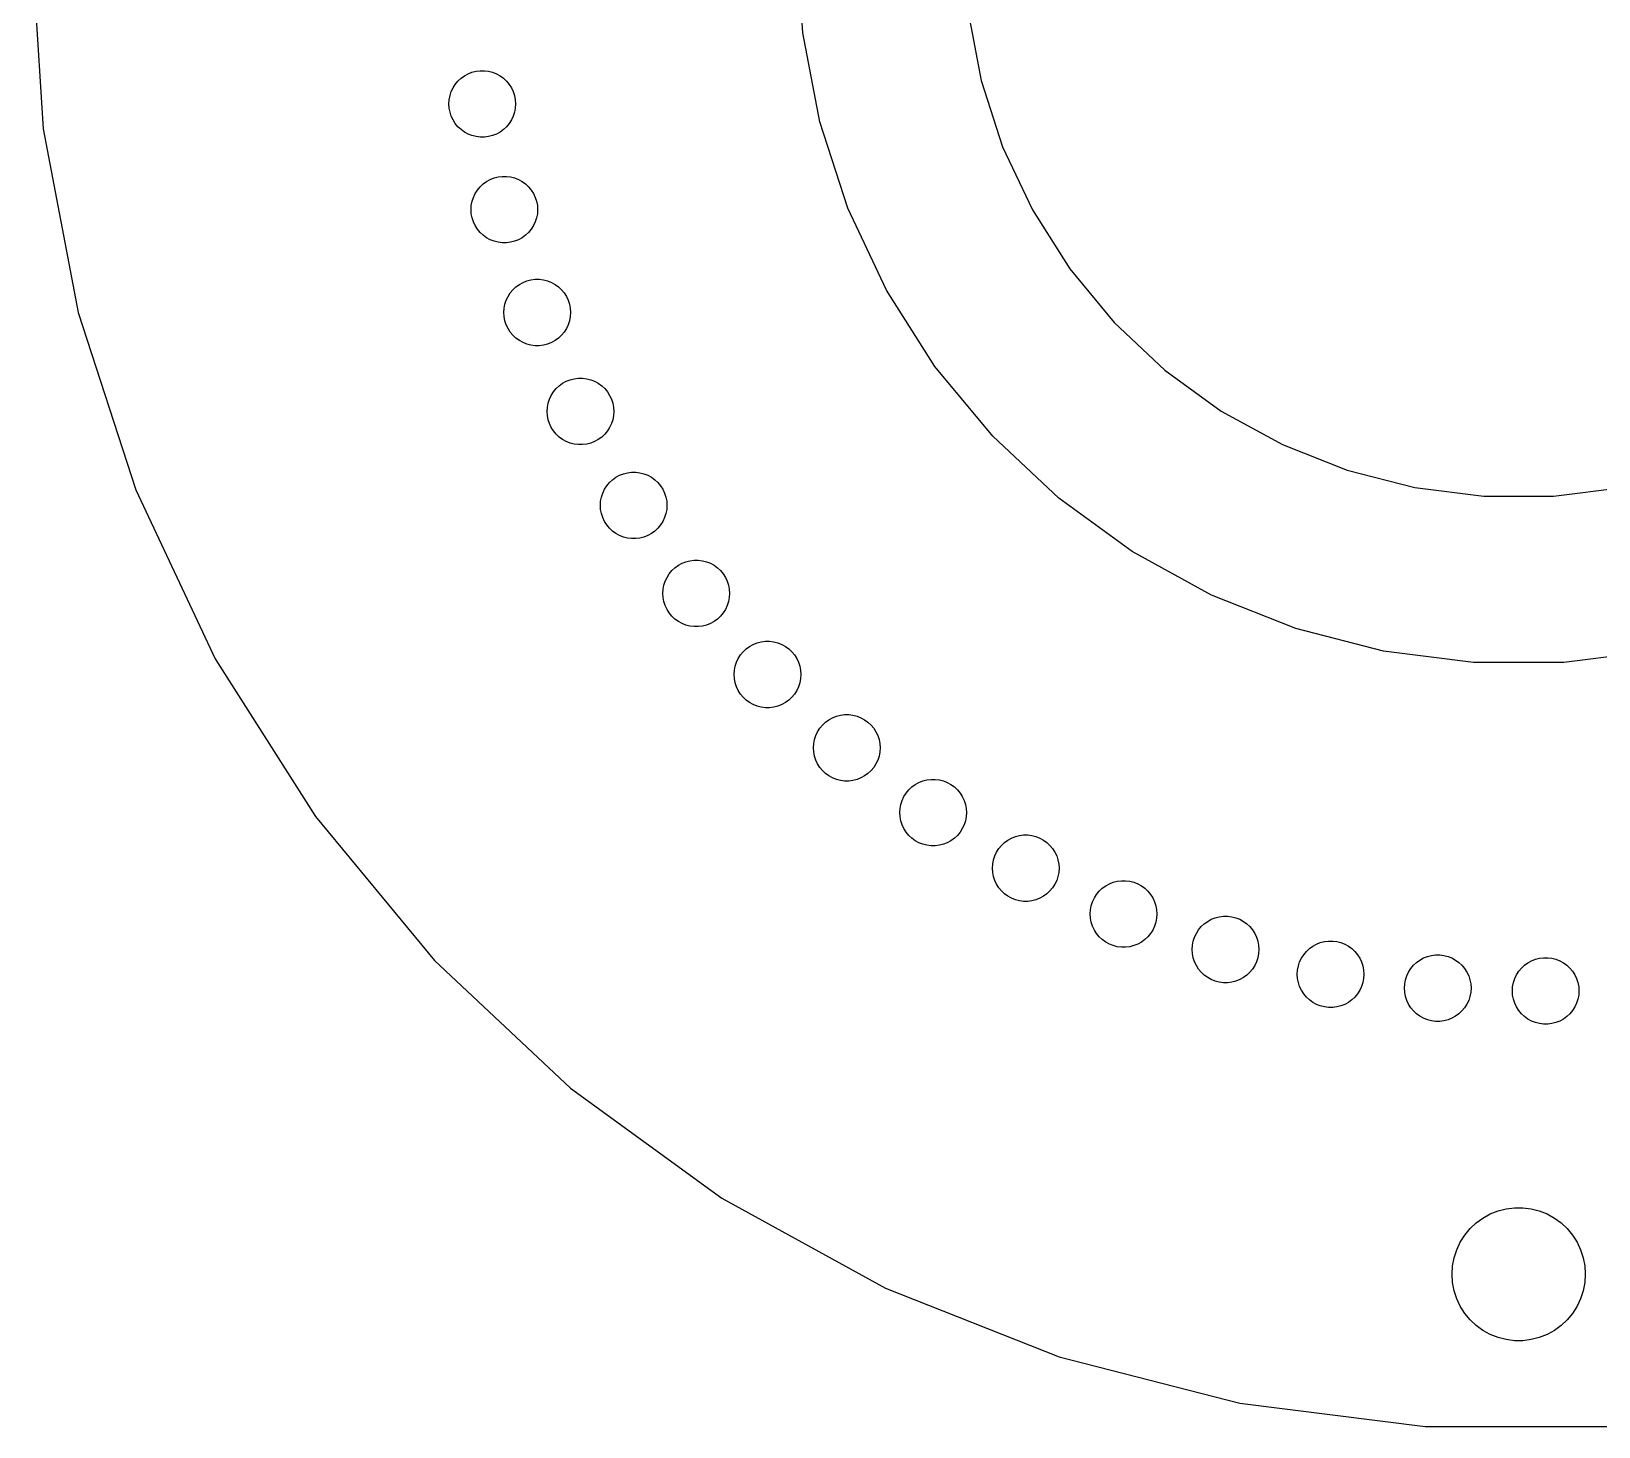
# Model space of a CAD drawing. Header units: metres. Extents: x -67 to 67, y -67 to 67.
# Drawn here: x -67 to 3.6, y -66.9 to -4 of the extents above; entities that cross this region are included whole.
import ezdxf

# ---------------------------------------------------------------- set-up
doc = ezdxf.new("R2010")
doc.units = ezdxf.units.M

msp = doc.modelspace()

# ---------------------------------------------------------------- linework, layer by layer
for p, q in [((-67, 0), (-66.4717, -8.39732)), ((-32.2437, -4.07332), (-32.5, 0)), ((-24.8029, -3.13332), (-24.2146, -6.21724)), ((-31.4789, -8.08241), (-32.2437, -4.07332)), ((-47.9007, -6.38965), (-47.7806, -6.24451)), ((-47.7806, -6.24451), (-47.6433, -6.11555)), ((-47.6433, -6.11555), (-47.4909, -6.00484)), ((-47.4909, -6.00484), (-47.3258, -5.91408)), ((-47.3258, -5.91408), (-47.1507, -5.84474)), ((-47.1507, -5.84474), (-46.9682, -5.7979)), ((-46.9682, -5.7979), (-46.7813, -5.77428)), ((-46.7813, -5.77428), (-46.593, -5.77428)), ((-46.593, -5.77428), (-46.4061, -5.7979)), ((-46.4061, -5.7979), (-46.2236, -5.84474)), ((-46.2236, -5.84474), (-46.0485, -5.91408)), ((-46.0485, -5.91408), (-45.8834, -6.00484)), ((-45.8834, -6.00484), (-45.731, -6.11555)), ((-45.731, -6.11555), (-45.5937, -6.24451)), ((-45.5937, -6.24451), (-45.4736, -6.38965)), ((-24.2146, -6.21724), (-23.2444, -9.20311)), ((-48.1753, -7.08333), (-48.14, -6.89828)), ((-48.14, -6.89828), (-48.0818, -6.71913)), ((-48.0818, -6.71913), (-48.0016, -6.54869)), ((-48.0016, -6.54869), (-47.9007, -6.38965)), ((-45.4736, -6.38965), (-45.3727, -6.54869)), ((-45.3727, -6.54869), (-45.2925, -6.71913)), ((-45.2925, -6.71913), (-45.2343, -6.89828)), ((-45.2343, -6.89828), (-45.199, -7.08333)), ((-48.1871, -7.27132), (-48.1753, -7.08333)), ((-48.1753, -7.45932), (-48.1871, -7.27132)), ((-48.14, -7.64436), (-48.1753, -7.45932)), ((-48.0818, -7.8235), (-48.14, -7.64436)), ((-45.2343, -7.64436), (-45.2925, -7.8235)), ((-45.199, -7.45932), (-45.2343, -7.64436)), ((-45.199, -7.08333), (-45.1871, -7.27132)), ((-45.1871, -7.27132), (-45.199, -7.45932)), ((-66.4717, -8.39732), (-64.8951, -16.6622)), ((-48.0016, -7.99396), (-48.0818, -7.8235)), ((-47.9007, -8.153), (-48.0016, -7.99396)), ((-47.7806, -8.29814), (-47.9007, -8.153)), ((-47.6433, -8.42709), (-47.7806, -8.29814)), ((-47.4909, -8.53781), (-47.6433, -8.42709)), ((-45.731, -8.42709), (-45.8834, -8.53781)), ((-45.5937, -8.29814), (-45.731, -8.42709)), ((-45.4736, -8.153), (-45.5937, -8.29814)), ((-45.3727, -7.99396), (-45.4736, -8.153)), ((-45.2925, -7.8235), (-45.3727, -7.99396)), ((-30.2177, -11.964), (-31.4789, -8.08241)), ((-47.3258, -8.62856), (-47.4909, -8.53781)), ((-47.1507, -8.69791), (-47.3258, -8.62856)), ((-46.9682, -8.74475), (-47.1507, -8.69791)), ((-46.7813, -8.76836), (-46.9682, -8.74475)), ((-46.593, -8.76836), (-46.7813, -8.76836)), ((-46.4061, -8.74475), (-46.593, -8.76836)), ((-46.2236, -8.69791), (-46.4061, -8.74475)), ((-46.0485, -8.62856), (-46.2236, -8.69791)), ((-45.8834, -8.53781), (-46.0485, -8.62856)), ((-23.2444, -9.20311), (-21.9077, -12.0438)), ((-46.1556, -10.6066), (-45.9731, -10.5598)), ((-45.9731, -10.5598), (-45.7862, -10.5362)), ((-45.7862, -10.5362), (-45.5979, -10.5362)), ((-45.5979, -10.5362), (-45.411, -10.5598)), ((-45.411, -10.5598), (-45.2285, -10.6066)), ((-47.0065, -11.3106), (-46.9056, -11.1515)), ((-46.9056, -11.1515), (-46.7855, -11.0064)), ((-46.7855, -11.0064), (-46.6482, -10.8774)), ((-46.6482, -10.8774), (-46.4958, -10.7667)), ((-46.4958, -10.7667), (-46.3307, -10.676)), ((-46.3307, -10.676), (-46.1556, -10.6066)), ((-45.2285, -10.6066), (-45.0534, -10.676)), ((-45.0534, -10.676), (-44.8883, -10.7667)), ((-44.8883, -10.7667), (-44.7359, -10.8774)), ((-44.7359, -10.8774), (-44.5986, -11.0064)), ((-44.5986, -11.0064), (-44.4785, -11.1515)), ((-44.4785, -11.1515), (-44.3776, -11.3106)), ((-47.192, -12.0332), (-47.1802, -11.8452)), ((-47.1802, -11.8452), (-47.1449, -11.6602)), ((-47.1449, -11.6602), (-47.0867, -11.481)), ((-47.0867, -11.481), (-47.0065, -11.3106)), ((-44.3776, -11.3106), (-44.2974, -11.481)), ((-44.2974, -11.481), (-44.2392, -11.6602)), ((-44.2392, -11.6602), (-44.2039, -11.8452)), ((-44.2039, -11.8452), (-44.192, -12.0332)), ((-28.48, -15.657), (-30.2177, -11.964)), ((-47.1802, -12.2212), (-47.192, -12.0332)), ((-47.1449, -12.4062), (-47.1802, -12.2212)), ((-47.0867, -12.5854), (-47.1449, -12.4062)), ((-47.0065, -12.7558), (-47.0867, -12.5854)), ((-44.2974, -12.5854), (-44.3776, -12.7558)), ((-44.2392, -12.4062), (-44.2974, -12.5854)), ((-44.2039, -12.2212), (-44.2392, -12.4062)), ((-44.192, -12.0332), (-44.2039, -12.2212)), ((-21.9077, -12.0438), (-20.2254, -14.6946)), ((-46.9056, -12.9149), (-47.0065, -12.7558)), ((-46.7855, -13.06), (-46.9056, -12.9149)), ((-46.6482, -13.189), (-46.7855, -13.06)), ((-46.4958, -13.2997), (-46.6482, -13.189)), ((-46.3307, -13.3904), (-46.4958, -13.2997)), ((-46.1556, -13.4598), (-46.3307, -13.3904)), ((-45.0534, -13.3904), (-45.2285, -13.4598)), ((-44.8883, -13.2997), (-45.0534, -13.3904)), ((-44.7359, -13.189), (-44.8883, -13.2997)), ((-44.5986, -13.06), (-44.7359, -13.189)), ((-44.4785, -12.9149), (-44.5986, -13.06)), ((-44.3776, -12.7558), (-44.4785, -12.9149)), ((-45.9731, -13.5066), (-46.1556, -13.4598)), ((-45.7862, -13.5302), (-45.9731, -13.5066)), ((-45.5979, -13.5302), (-45.7862, -13.5302)), ((-45.411, -13.5066), (-45.5979, -13.5302)), ((-45.2285, -13.4598), (-45.411, -13.5066)), ((-20.2254, -14.6946), (-18.2242, -17.1137)), ((-45.3061, -15.6407), (-45.1687, -15.5118)), ((-45.1687, -15.5118), (-45.0164, -15.401)), ((-45.0164, -15.401), (-44.8513, -15.3103)), ((-44.8513, -15.3103), (-44.6761, -15.2409)), ((-44.6761, -15.2409), (-44.4937, -15.1941)), ((-44.4937, -15.1941), (-44.3068, -15.1705)), ((-44.3068, -15.1705), (-44.1184, -15.1705)), ((-44.1184, -15.1705), (-43.9315, -15.1941)), ((-43.9315, -15.1941), (-43.7491, -15.2409)), ((-43.7491, -15.2409), (-43.5739, -15.3103)), ((-43.5739, -15.3103), (-43.4089, -15.401)), ((-43.4089, -15.401), (-43.2565, -15.5118)), ((-43.2565, -15.5118), (-43.1192, -15.6407)), ((-45.6655, -16.2945), (-45.6073, -16.1153)), ((-45.6073, -16.1153), (-45.5271, -15.9449)), ((-45.5271, -15.9449), (-45.4261, -15.7859)), ((-45.4261, -15.7859), (-45.3061, -15.6407)), ((-43.1192, -15.6407), (-42.9991, -15.7859)), ((-42.9991, -15.7859), (-42.8981, -15.9449)), ((-42.8981, -15.9449), (-42.8179, -16.1153)), ((-42.8179, -16.1153), (-42.7597, -16.2945)), ((-26.293, -19.103), (-28.48, -15.657)), ((-64.8951, -16.6622), (-62.295, -24.6643)), ((-45.7126, -16.6675), (-45.7008, -16.4795)), ((-45.7008, -16.8555), (-45.7126, -16.6675)), ((-45.7008, -16.4795), (-45.6655, -16.2945)), ((-45.6655, -17.0406), (-45.7008, -16.8555)), ((-42.7597, -16.2945), (-42.7244, -16.4795)), ((-42.7244, -16.8555), (-42.7597, -17.0406)), ((-42.7244, -16.4795), (-42.7126, -16.6675)), ((-42.7126, -16.6675), (-42.7244, -16.8555)), ((-45.6073, -17.2197), (-45.6655, -17.0406)), ((-45.5271, -17.3902), (-45.6073, -17.2197)), ((-45.4261, -17.5492), (-45.5271, -17.3902)), ((-45.3061, -17.6944), (-45.4261, -17.5492)), ((-42.9991, -17.5492), (-43.1192, -17.6944)), ((-42.8981, -17.3902), (-42.9991, -17.5492)), ((-42.8179, -17.2197), (-42.8981, -17.3902)), ((-42.7597, -17.0406), (-42.8179, -17.2197)), ((-18.2242, -17.1137), (-15.9356, -19.2628)), ((-45.1687, -17.8233), (-45.3061, -17.6944)), ((-45.0164, -17.934), (-45.1687, -17.8233)), ((-44.8513, -18.0248), (-45.0164, -17.934)), ((-44.6761, -18.0941), (-44.8513, -18.0248)), ((-44.4937, -18.141), (-44.6761, -18.0941)), ((-44.3068, -18.1646), (-44.4937, -18.141)), ((-44.1184, -18.1646), (-44.3068, -18.1646)), ((-43.9315, -18.141), (-44.1184, -18.1646)), ((-43.7491, -18.0941), (-43.9315, -18.141)), ((-43.5739, -18.0248), (-43.7491, -18.0941)), ((-43.4089, -17.934), (-43.5739, -18.0248)), ((-43.2565, -17.8233), (-43.4089, -17.934)), ((-43.1192, -17.6944), (-43.2565, -17.8233)), ((-43.0683, -19.8587), (-42.9032, -19.7679)), ((-42.9032, -19.7679), (-42.728, -19.6986)), ((-42.728, -19.6986), (-42.5456, -19.6517)), ((-42.5456, -19.6517), (-42.3587, -19.6281)), ((-42.3587, -19.6281), (-42.1703, -19.6281)), ((-42.1703, -19.6281), (-41.9834, -19.6517)), ((-41.9834, -19.6517), (-41.801, -19.6986)), ((-41.801, -19.6986), (-41.6258, -19.7679)), ((-41.6258, -19.7679), (-41.4608, -19.8587)), ((-23.6915, -22.2478), (-26.293, -19.103)), ((-15.9356, -19.2628), (-13.3957, -21.1082)), ((-43.6592, -20.573), (-43.579, -20.4025)), ((-43.579, -20.4025), (-43.478, -20.2435)), ((-43.478, -20.2435), (-43.358, -20.0984)), ((-43.358, -20.0984), (-43.2206, -19.9694)), ((-43.2206, -19.9694), (-43.0683, -19.8587)), ((-41.4608, -19.8587), (-41.3084, -19.9694)), ((-41.3084, -19.9694), (-41.1711, -20.0984)), ((-41.1711, -20.0984), (-41.051, -20.2435)), ((-41.051, -20.2435), (-40.95, -20.4025)), ((-40.95, -20.4025), (-40.8698, -20.573)), ((-43.7645, -21.1252), (-43.7527, -20.9372)), ((-43.7527, -21.3132), (-43.7645, -21.1252)), ((-43.7527, -20.9372), (-43.7174, -20.7521)), ((-43.7174, -20.7521), (-43.6592, -20.573)), ((-40.8698, -20.573), (-40.8116, -20.7521)), ((-40.8116, -20.7521), (-40.7763, -20.9372)), ((-40.7763, -20.9372), (-40.7645, -21.1252)), ((-40.7645, -21.1252), (-40.7763, -21.3132)), ((-13.3957, -21.1082), (-10.6445, -22.6207)), ((-43.7174, -21.4982), (-43.7527, -21.3132)), ((-43.6592, -21.6774), (-43.7174, -21.4982)), ((-43.579, -21.8478), (-43.6592, -21.6774)), ((-43.478, -22.0069), (-43.579, -21.8478)), ((-40.95, -21.8478), (-41.051, -22.0069)), ((-40.8698, -21.6774), (-40.95, -21.8478)), ((-40.8116, -21.4982), (-40.8698, -21.6774)), ((-40.7763, -21.3132), (-40.8116, -21.4982)), ((-43.358, -22.152), (-43.478, -22.0069)), ((-43.2206, -22.2809), (-43.358, -22.152)), ((-43.0683, -22.3917), (-43.2206, -22.2809)), ((-42.9032, -22.4824), (-43.0683, -22.3917)), ((-42.728, -22.5518), (-42.9032, -22.4824)), ((-42.5456, -22.5986), (-42.728, -22.5518)), ((-41.801, -22.5518), (-41.9834, -22.5986)), ((-41.6258, -22.4824), (-41.801, -22.5518)), ((-41.4608, -22.3917), (-41.6258, -22.4824)), ((-41.3084, -22.2809), (-41.4608, -22.3917)), ((-41.1711, -22.152), (-41.3084, -22.2809)), ((-41.051, -22.0069), (-41.1711, -22.152)), ((-20.7163, -25.0417), (-23.6915, -22.2478)), ((-42.3587, -22.6222), (-42.5456, -22.5986)), ((-42.1703, -22.6222), (-42.3587, -22.6222)), ((-41.9834, -22.5986), (-42.1703, -22.6222)), ((-10.6445, -22.6207), (-7.72542, -23.7764)), ((-40.6721, -24.0924), (-40.5071, -24.0016)), ((-40.5071, -24.0016), (-40.3319, -23.9323)), ((-40.3319, -23.9323), (-40.1495, -23.8855)), ((-40.1495, -23.8855), (-39.9626, -23.8618)), ((-39.9626, -23.8618), (-39.7742, -23.8618)), ((-39.7742, -23.8618), (-39.5873, -23.8855)), ((-39.5873, -23.8855), (-39.4049, -23.9323)), ((-39.4049, -23.9323), (-39.2297, -24.0016)), ((-39.2297, -24.0016), (-39.0647, -24.0924)), ((-7.72542, -23.7764), (-4.68452, -24.5572)), ((-62.295, -24.6643), (-58.7125, -32.2775)), ((-41.2631, -24.8067), (-41.1828, -24.6363)), ((-41.1828, -24.6363), (-41.0819, -24.4772)), ((-41.0819, -24.4772), (-40.9618, -24.3321)), ((-40.9618, -24.3321), (-40.8245, -24.2031)), ((-40.8245, -24.2031), (-40.6721, -24.0924)), ((-39.0647, -24.0924), (-38.9122, -24.2031)), ((-38.9122, -24.2031), (-38.7749, -24.3321)), ((-38.7749, -24.3321), (-38.6549, -24.4772)), ((-38.6549, -24.4772), (-38.5539, -24.6363)), ((-38.5539, -24.6363), (-38.4737, -24.8067)), ((-4.68452, -24.5572), (-1.56975, -24.9507)), ((1.56975, -24.9507), (4.68452, -24.5572)), ((-41.3684, -25.3589), (-41.3566, -25.1709)), ((-41.3566, -25.5469), (-41.3684, -25.3589)), ((-41.3566, -25.1709), (-41.3213, -24.9859)), ((-41.3213, -24.9859), (-41.2631, -24.8067)), ((-38.4737, -24.8067), (-38.4155, -24.9859)), ((-38.4155, -24.9859), (-38.3802, -25.1709)), ((-38.3802, -25.1709), (-38.3684, -25.3589)), ((-38.3684, -25.3589), (-38.3802, -25.5469)), ((-17.4144, -27.4406), (-20.7163, -25.0417)), ((-1.56975, -24.9507), (1.56975, -24.9507)), ((-41.3213, -25.7319), (-41.3566, -25.5469)), ((-41.2631, -25.9111), (-41.3213, -25.7319)), ((-41.1828, -26.0815), (-41.2631, -25.9111)), ((-41.0819, -26.2406), (-41.1828, -26.0815)), ((-38.5539, -26.0815), (-38.6549, -26.2406)), ((-38.4737, -25.9111), (-38.5539, -26.0815)), ((-38.4155, -25.7319), (-38.4737, -25.9111)), ((-38.3802, -25.5469), (-38.4155, -25.7319)), ((-40.9618, -26.3857), (-41.0819, -26.2406)), ((-40.8245, -26.5147), (-40.9618, -26.3857)), ((-40.6721, -26.6254), (-40.8245, -26.5147)), ((-40.5071, -26.7161), (-40.6721, -26.6254)), ((-40.3319, -26.7855), (-40.5071, -26.7161)), ((-40.1495, -26.8323), (-40.3319, -26.7855)), ((-39.4049, -26.7855), (-39.5873, -26.8323)), ((-39.2297, -26.7161), (-39.4049, -26.7855)), ((-39.0647, -26.6254), (-39.2297, -26.7161)), ((-38.9122, -26.5147), (-39.0647, -26.6254)), ((-38.7749, -26.3857), (-38.9122, -26.5147)), ((-38.6549, -26.2406), (-38.7749, -26.3857)), ((-39.9626, -26.8559), (-40.1495, -26.8323)), ((-39.7742, -26.8559), (-39.9626, -26.8559)), ((-39.5873, -26.8323), (-39.7742, -26.8559)), ((-13.8378, -29.4069), (-17.4144, -27.4406)), ((-38.1431, -28.297), (-38.0058, -28.168)), ((-38.0058, -28.168), (-37.8534, -28.0573)), ((-37.8534, -28.0573), (-37.6883, -27.9666)), ((-37.6883, -27.9666), (-37.5132, -27.8972)), ((-37.5132, -27.8972), (-37.3307, -27.8504)), ((-37.3307, -27.8504), (-37.1438, -27.8268)), ((-37.1438, -27.8268), (-36.9555, -27.8268)), ((-36.9555, -27.8268), (-36.7686, -27.8504)), ((-36.7686, -27.8504), (-36.5861, -27.8972)), ((-36.5861, -27.8972), (-36.411, -27.9666)), ((-36.411, -27.9666), (-36.2459, -28.0573)), ((-36.2459, -28.0573), (-36.0935, -28.168)), ((-36.0935, -28.168), (-35.9562, -28.297)), ((-38.5025, -28.9508), (-38.4443, -28.7716)), ((-38.4443, -28.7716), (-38.3641, -28.6012)), ((-38.3641, -28.6012), (-38.2632, -28.4421)), ((-38.2632, -28.4421), (-38.1431, -28.297)), ((-35.9562, -28.297), (-35.8361, -28.4421)), ((-35.8361, -28.4421), (-35.7352, -28.6012)), ((-35.7352, -28.6012), (-35.655, -28.7716)), ((-35.655, -28.7716), (-35.5968, -28.9508)), ((-38.5497, -29.3238), (-38.5378, -29.1358)), ((-38.5378, -29.5118), (-38.5497, -29.3238)), ((-38.5378, -29.1358), (-38.5025, -28.9508)), ((-38.5025, -29.6968), (-38.5378, -29.5118)), ((-35.5968, -28.9508), (-35.5615, -29.1358)), ((-35.5615, -29.5118), (-35.5968, -29.6968)), ((-35.5615, -29.1358), (-35.5497, -29.3238)), ((-35.5497, -29.3238), (-35.5615, -29.5118)), ((-10.043, -30.9093), (-13.8378, -29.4069)), ((-38.4443, -29.876), (-38.5025, -29.6968)), ((-38.3641, -30.0464), (-38.4443, -29.876)), ((-38.2632, -30.2055), (-38.3641, -30.0464)), ((-38.1431, -30.3506), (-38.2632, -30.2055)), ((-38.0058, -30.4796), (-38.1431, -30.3506)), ((-35.9562, -30.3506), (-36.0935, -30.4796)), ((-35.8361, -30.2055), (-35.9562, -30.3506)), ((-35.7352, -30.0464), (-35.8361, -30.2055)), ((-35.655, -29.876), (-35.7352, -30.0464)), ((-35.5968, -29.6968), (-35.655, -29.876)), ((-37.8534, -30.5903), (-38.0058, -30.4796)), ((-37.6883, -30.681), (-37.8534, -30.5903)), ((-37.5132, -30.7504), (-37.6883, -30.681)), ((-37.3307, -30.7972), (-37.5132, -30.7504)), ((-37.1438, -30.8208), (-37.3307, -30.7972)), ((-36.9555, -30.8208), (-37.1438, -30.8208)), ((-36.7686, -30.7972), (-36.9555, -30.8208)), ((-36.5861, -30.7504), (-36.7686, -30.7972)), ((-36.411, -30.681), (-36.5861, -30.7504)), ((-36.2459, -30.5903), (-36.411, -30.681)), ((-36.0935, -30.4796), (-36.2459, -30.5903)), ((-6.08989, -31.9243), (-10.043, -30.9093)), ((-34.7943, -31.8221), (-34.6419, -31.7114)), ((-34.6419, -31.7114), (-34.4769, -31.6206)), ((-34.4769, -31.6206), (-34.3017, -31.5513)), ((-34.3017, -31.5513), (-34.1193, -31.5044)), ((-34.1193, -31.5044), (-33.9324, -31.4808)), ((-33.9324, -31.4808), (-33.744, -31.4808)), ((-33.744, -31.4808), (-33.5571, -31.5044)), ((-33.5571, -31.5044), (-33.3747, -31.5513)), ((-33.3747, -31.5513), (-33.1995, -31.6206)), ((-33.1995, -31.6206), (-33.0344, -31.7114)), ((-33.0344, -31.7114), (-32.882, -31.8221)), ((-58.7125, -32.2775), (-54.2041, -39.3816)), ((-35.2911, -32.6048), (-35.2328, -32.4257)), ((-35.2328, -32.4257), (-35.1526, -32.2552)), ((-35.1526, -32.2552), (-35.0517, -32.0962)), ((-35.0517, -32.0962), (-34.9316, -31.951)), ((-34.9316, -31.951), (-34.7943, -31.8221)), ((-32.882, -31.8221), (-32.7447, -31.951)), ((-32.7447, -31.951), (-32.6247, -32.0962)), ((-32.6247, -32.0962), (-32.5237, -32.2552)), ((-32.5237, -32.2552), (-32.4435, -32.4257)), ((-32.4435, -32.4257), (-32.3853, -32.6048)), ((-2.04068, -32.4359), (-6.08989, -31.9243)), ((2.04068, -32.4359), (-2.04068, -32.4359)), ((6.08989, -31.9243), (2.04068, -32.4359)), ((-35.3382, -32.9779), (-35.3264, -32.7899)), ((-35.3264, -33.1659), (-35.3382, -32.9779)), ((-35.3264, -32.7899), (-35.2911, -32.6048)), ((-35.2911, -33.3509), (-35.3264, -33.1659)), ((-32.3853, -32.6048), (-32.35, -32.7899)), ((-32.35, -33.1659), (-32.3853, -33.3509)), ((-32.35, -32.7899), (-32.3382, -32.9779)), ((-32.3382, -32.9779), (-32.35, -33.1659)), ((-35.2328, -33.53), (-35.2911, -33.3509)), ((-35.1526, -33.7005), (-35.2328, -33.53)), ((-35.0517, -33.8595), (-35.1526, -33.7005)), ((-34.9316, -34.0047), (-35.0517, -33.8595)), ((-32.6247, -33.8595), (-32.7447, -34.0047)), ((-32.5237, -33.7005), (-32.6247, -33.8595)), ((-32.4435, -33.53), (-32.5237, -33.7005)), ((-32.3853, -33.3509), (-32.4435, -33.53)), ((-34.7943, -34.1336), (-34.9316, -34.0047)), ((-34.6419, -34.2444), (-34.7943, -34.1336)), ((-34.4769, -34.3351), (-34.6419, -34.2444)), ((-34.3017, -34.4044), (-34.4769, -34.3351)), ((-34.1193, -34.4513), (-34.3017, -34.4044)), ((-33.9324, -34.4749), (-34.1193, -34.4513)), ((-33.744, -34.4749), (-33.9324, -34.4749)), ((-33.5571, -34.4513), (-33.744, -34.4749)), ((-33.3747, -34.4044), (-33.5571, -34.4513)), ((-33.1995, -34.3351), (-33.3747, -34.4044)), ((-33.0344, -34.2444), (-33.1995, -34.3351)), ((-32.882, -34.1336), (-33.0344, -34.2444)), ((-32.7447, -34.0047), (-32.882, -34.1336)), ((-31.4816, -35.4007), (-31.3615, -35.2555)), ((-31.3615, -35.2555), (-31.2242, -35.1266)), ((-31.2242, -35.1266), (-31.0718, -35.0159)), ((-31.0718, -35.0159), (-30.9067, -34.9251)), ((-30.9067, -34.9251), (-30.7316, -34.8558)), ((-30.7316, -34.8558), (-30.5491, -34.8089)), ((-30.5491, -34.8089), (-30.3622, -34.7853)), ((-30.3622, -34.7853), (-30.1738, -34.7853)), ((-30.1738, -34.7853), (-29.987, -34.8089)), ((-29.987, -34.8089), (-29.8045, -34.8558)), ((-29.8045, -34.8558), (-29.6293, -34.9251)), ((-29.6293, -34.9251), (-29.4643, -35.0159)), ((-29.4643, -35.0159), (-29.3119, -35.1266)), ((-29.3119, -35.1266), (-29.1746, -35.2555)), ((-29.1746, -35.2555), (-29.0545, -35.4007)), ((-31.7562, -36.0943), (-31.7209, -35.9093)), ((-31.7209, -35.9093), (-31.6627, -35.7302)), ((-31.6627, -35.7302), (-31.5825, -35.5597)), ((-31.5825, -35.5597), (-31.4816, -35.4007)), ((-29.0545, -35.4007), (-28.9536, -35.5597)), ((-28.9536, -35.5597), (-28.8734, -35.7302)), ((-28.8734, -35.7302), (-28.8151, -35.9093)), ((-28.8151, -35.9093), (-28.7798, -36.0943)), ((-31.768, -36.2823), (-31.7562, -36.0943)), ((-31.7562, -36.4704), (-31.768, -36.2823)), ((-31.7209, -36.6554), (-31.7562, -36.4704)), ((-31.6627, -36.8345), (-31.7209, -36.6554)), ((-28.8151, -36.6554), (-28.8734, -36.8345)), ((-28.7798, -36.4704), (-28.8151, -36.6554)), ((-28.7798, -36.0943), (-28.768, -36.2823)), ((-28.768, -36.2823), (-28.7798, -36.4704)), ((-31.5825, -37.005), (-31.6627, -36.8345)), ((-31.4816, -37.164), (-31.5825, -37.005)), ((-31.3615, -37.3092), (-31.4816, -37.164)), ((-31.2242, -37.4381), (-31.3615, -37.3092)), ((-29.1746, -37.3092), (-29.3119, -37.4381)), ((-29.0545, -37.164), (-29.1746, -37.3092)), ((-28.9536, -37.005), (-29.0545, -37.164)), ((-28.8734, -36.8345), (-28.9536, -37.005)), ((-31.0718, -37.5488), (-31.2242, -37.4381)), ((-30.9067, -37.6396), (-31.0718, -37.5488)), ((-30.7316, -37.7089), (-30.9067, -37.6396)), ((-30.5491, -37.7558), (-30.7316, -37.7089)), ((-30.3622, -37.7794), (-30.5491, -37.7558)), ((-30.1738, -37.7794), (-30.3622, -37.7794)), ((-29.987, -37.7558), (-30.1738, -37.7794)), ((-29.8045, -37.7089), (-29.987, -37.7558)), ((-29.6293, -37.6396), (-29.8045, -37.7089)), ((-29.4643, -37.5488), (-29.6293, -37.6396)), ((-29.3119, -37.4381), (-29.4643, -37.5488)), ((-27.4705, -38.1754), (-27.3331, -38.0465)), ((-27.3331, -38.0465), (-27.1808, -37.9357)), ((-27.1808, -37.9357), (-27.0157, -37.845)), ((-27.0157, -37.845), (-26.8405, -37.7757)), ((-26.8405, -37.7757), (-26.6581, -37.7288)), ((-26.6581, -37.7288), (-26.4712, -37.7052)), ((-26.4712, -37.7052), (-26.2828, -37.7052)), ((-26.2828, -37.7052), (-26.0959, -37.7288)), ((-26.0959, -37.7288), (-25.9135, -37.7757)), ((-25.9135, -37.7757), (-25.7383, -37.845)), ((-25.7383, -37.845), (-25.5733, -37.9357)), ((-25.5733, -37.9357), (-25.4209, -38.0465)), ((-25.4209, -38.0465), (-25.2836, -38.1754)), ((-27.8652, -39.0142), (-27.8299, -38.8292)), ((-27.8299, -38.8292), (-27.7717, -38.65)), ((-27.7717, -38.65), (-27.6915, -38.4796)), ((-27.6915, -38.4796), (-27.5905, -38.3206)), ((-27.5905, -38.3206), (-27.4705, -38.1754)), ((-25.2836, -38.1754), (-25.1635, -38.3206)), ((-25.1635, -38.3206), (-25.0625, -38.4796)), ((-25.0625, -38.4796), (-24.9823, -38.65)), ((-24.9823, -38.65), (-24.9241, -38.8292)), ((-24.9241, -38.8292), (-24.8888, -39.0142)), ((-54.2041, -39.3816), (-48.8409, -45.8647)), ((-27.877, -39.2022), (-27.8652, -39.0142)), ((-27.8652, -39.3902), (-27.877, -39.2022)), ((-27.8299, -39.5753), (-27.8652, -39.3902)), ((-24.8888, -39.3902), (-24.9241, -39.5753)), ((-24.8888, -39.0142), (-24.877, -39.2022)), ((-24.877, -39.2022), (-24.8888, -39.3902)), ((-27.7717, -39.7544), (-27.8299, -39.5753)), ((-27.6915, -39.9249), (-27.7717, -39.7544)), ((-27.5905, -40.0839), (-27.6915, -39.9249)), ((-27.4705, -40.229), (-27.5905, -40.0839)), ((-27.3331, -40.358), (-27.4705, -40.229)), ((-25.2836, -40.229), (-25.4209, -40.358)), ((-25.1635, -40.0839), (-25.2836, -40.229)), ((-25.0625, -39.9249), (-25.1635, -40.0839)), ((-24.9823, -39.7544), (-25.0625, -39.9249)), ((-24.9241, -39.5753), (-24.9823, -39.7544)), ((-22.6699, -40.28), (-22.4875, -40.2331)), ((-22.4875, -40.2331), (-22.3006, -40.2095)), ((-22.3006, -40.2095), (-22.1122, -40.2095)), ((-22.1122, -40.2095), (-21.9253, -40.2331)), ((-21.9253, -40.2331), (-21.7429, -40.28)), ((-27.1808, -40.4687), (-27.3331, -40.358)), ((-27.0157, -40.5595), (-27.1808, -40.4687)), ((-26.8405, -40.6288), (-27.0157, -40.5595)), ((-26.6581, -40.6757), (-26.8405, -40.6288)), ((-26.4712, -40.6993), (-26.6581, -40.6757)), ((-26.2828, -40.6993), (-26.4712, -40.6993)), ((-26.0959, -40.6757), (-26.2828, -40.6993)), ((-25.9135, -40.6288), (-26.0959, -40.6757)), ((-25.7383, -40.5595), (-25.9135, -40.6288)), ((-25.5733, -40.4687), (-25.7383, -40.5595)), ((-25.4209, -40.358), (-25.5733, -40.4687)), ((-23.5209, -40.9839), (-23.4199, -40.8249)), ((-23.4199, -40.8249), (-23.2999, -40.6797)), ((-23.2999, -40.6797), (-23.1625, -40.5508)), ((-23.1625, -40.5508), (-23.0101, -40.4401)), ((-23.0101, -40.4401), (-22.8451, -40.3493)), ((-22.8451, -40.3493), (-22.6699, -40.28)), ((-21.7429, -40.28), (-21.5677, -40.3493)), ((-21.5677, -40.3493), (-21.4026, -40.4401)), ((-21.4026, -40.4401), (-21.2503, -40.5508)), ((-21.2503, -40.5508), (-21.1129, -40.6797)), ((-21.1129, -40.6797), (-20.9929, -40.8249)), ((-20.9929, -40.8249), (-20.8919, -40.9839)), ((-23.7064, -41.7066), (-23.6946, -41.5186)), ((-23.6946, -41.5186), (-23.6593, -41.3335)), ((-23.6593, -41.3335), (-23.6011, -41.1544)), ((-23.6011, -41.1544), (-23.5209, -40.9839)), ((-20.8919, -40.9839), (-20.8117, -41.1544)), ((-20.8117, -41.1544), (-20.7535, -41.3335)), ((-20.7535, -41.3335), (-20.7182, -41.5186)), ((-20.7182, -41.5186), (-20.7064, -41.7066)), ((-23.6946, -41.8946), (-23.7064, -41.7066)), ((-23.6593, -42.0796), (-23.6946, -41.8946)), ((-23.6011, -42.2588), (-23.6593, -42.0796)), ((-23.5209, -42.4292), (-23.6011, -42.2588)), ((-20.8117, -42.2588), (-20.8919, -42.4292)), ((-20.7535, -42.0796), (-20.8117, -42.2588)), ((-20.7182, -41.8946), (-20.7535, -42.0796)), ((-20.7064, -41.7066), (-20.7182, -41.8946)), ((-18.4391, -42.4116), (-18.2639, -42.3422)), ((-18.2639, -42.3422), (-18.0815, -42.2954)), ((-18.0815, -42.2954), (-17.8946, -42.2718)), ((-17.8946, -42.2718), (-17.7062, -42.2718)), ((-17.7062, -42.2718), (-17.5193, -42.2954)), ((-17.5193, -42.2954), (-17.3369, -42.3422)), ((-17.3369, -42.3422), (-17.1617, -42.4116)), ((-23.4199, -42.5882), (-23.5209, -42.4292)), ((-23.2999, -42.7334), (-23.4199, -42.5882)), ((-23.1625, -42.8623), (-23.2999, -42.7334)), ((-23.0101, -42.9731), (-23.1625, -42.8623)), ((-22.8451, -43.0638), (-23.0101, -42.9731)), ((-22.6699, -43.1331), (-22.8451, -43.0638)), ((-21.5677, -43.0638), (-21.7429, -43.1331)), ((-21.4026, -42.9731), (-21.5677, -43.0638)), ((-21.2503, -42.8623), (-21.4026, -42.9731)), ((-21.1129, -42.7334), (-21.2503, -42.8623)), ((-20.9929, -42.5882), (-21.1129, -42.7334)), ((-20.8919, -42.4292), (-20.9929, -42.5882)), ((-19.1951, -43.2166), (-19.1149, -43.0462)), ((-19.1149, -43.0462), (-19.0139, -42.8871)), ((-19.0139, -42.8871), (-18.8938, -42.742)), ((-18.8938, -42.742), (-18.7565, -42.613)), ((-18.7565, -42.613), (-18.6041, -42.5023)), ((-18.6041, -42.5023), (-18.4391, -42.4116)), ((-17.1617, -42.4116), (-16.9966, -42.5023)), ((-16.9966, -42.5023), (-16.8443, -42.613)), ((-16.8443, -42.613), (-16.7069, -42.742)), ((-16.7069, -42.742), (-16.5869, -42.8871)), ((-16.5869, -42.8871), (-16.4859, -43.0462)), ((-16.4859, -43.0462), (-16.4057, -43.2166)), ((-22.4875, -43.18), (-22.6699, -43.1331)), ((-22.3006, -43.2036), (-22.4875, -43.18)), ((-22.1122, -43.2036), (-22.3006, -43.2036)), ((-21.9253, -43.18), (-22.1122, -43.2036)), ((-21.7429, -43.1331), (-21.9253, -43.18)), ((-19.3004, -43.7688), (-19.2886, -43.5808)), ((-19.2886, -43.9568), (-19.3004, -43.7688)), ((-19.2886, -43.5808), (-19.2533, -43.3958)), ((-19.2533, -43.3958), (-19.1951, -43.2166)), ((-16.4057, -43.2166), (-16.3475, -43.3958)), ((-16.3475, -43.3958), (-16.3122, -43.5808)), ((-16.3122, -43.5808), (-16.3004, -43.7688)), ((-16.3004, -43.7688), (-16.3122, -43.9568)), ((-19.2533, -44.1418), (-19.2886, -43.9568)), ((-19.1951, -44.321), (-19.2533, -44.1418)), ((-19.1149, -44.4914), (-19.1951, -44.321)), ((-16.4057, -44.321), (-16.4859, -44.4914)), ((-16.3475, -44.1418), (-16.4057, -44.321)), ((-16.3122, -43.9568), (-16.3475, -44.1418)), ((-14.4192, -44.4854), (-14.2991, -44.3403)), ((-14.2991, -44.3403), (-14.1618, -44.2113)), ((-14.1618, -44.2113), (-14.0094, -44.1006)), ((-14.0094, -44.1006), (-13.8444, -44.0098)), ((-13.8444, -44.0098), (-13.6692, -43.9405)), ((-13.6692, -43.9405), (-13.4868, -43.8936)), ((-13.4868, -43.8936), (-13.2999, -43.87)), ((-13.2999, -43.87), (-13.1115, -43.87)), ((-13.1115, -43.87), (-12.9246, -43.8936)), ((-12.9246, -43.8936), (-12.7422, -43.9405)), ((-12.7422, -43.9405), (-12.567, -44.0098)), ((-12.567, -44.0098), (-12.4019, -44.1006)), ((-12.4019, -44.1006), (-12.2496, -44.2113)), ((-12.2496, -44.2113), (-12.1122, -44.3403)), ((-12.1122, -44.3403), (-11.9922, -44.4854)), ((-19.0139, -44.6505), (-19.1149, -44.4914)), ((-18.8938, -44.7956), (-19.0139, -44.6505)), ((-18.7565, -44.9246), (-18.8938, -44.7956)), ((-18.6041, -45.0353), (-18.7565, -44.9246)), ((-18.4391, -45.126), (-18.6041, -45.0353)), ((-18.2639, -45.1954), (-18.4391, -45.126)), ((-17.1617, -45.126), (-17.3369, -45.1954)), ((-16.9966, -45.0353), (-17.1617, -45.126)), ((-16.8443, -44.9246), (-16.9966, -45.0353)), ((-16.7069, -44.7956), (-16.8443, -44.9246)), ((-16.5869, -44.6505), (-16.7069, -44.7956)), ((-16.4859, -44.4914), (-16.5869, -44.6505)), ((-14.7057, -45.3671), (-14.6939, -45.1791)), ((-14.6939, -45.1791), (-14.6586, -44.994)), ((-14.6586, -44.994), (-14.6004, -44.8149)), ((-14.6004, -44.8149), (-14.5201, -44.6444)), ((-14.5201, -44.6444), (-14.4192, -44.4854)), ((-11.9922, -44.4854), (-11.8912, -44.6444)), ((-11.8912, -44.6444), (-11.811, -44.8149)), ((-11.811, -44.8149), (-11.7528, -44.994)), ((-11.7528, -44.994), (-11.7175, -45.1791)), ((-11.7175, -45.1791), (-11.7057, -45.3671)), ((-9.27475, -45.218), (-9.10968, -45.1272)), ((-9.10968, -45.1272), (-8.93454, -45.0579)), ((-8.93454, -45.0579), (-8.75208, -45.011)), ((-8.75208, -45.011), (-8.5652, -44.9874)), ((-8.5652, -44.9874), (-8.37682, -44.9874)), ((-8.37682, -44.9874), (-8.18994, -45.011)), ((-8.18994, -45.011), (-8.00748, -45.0579)), ((-8.00748, -45.0579), (-7.83234, -45.1272)), ((-7.83234, -45.1272), (-7.66727, -45.218)), ((-48.8409, -45.8647), (-42.7074, -51.6244)), ((-18.0815, -45.2422), (-18.2639, -45.1954)), ((-17.8946, -45.2658), (-18.0815, -45.2422)), ((-17.7062, -45.2658), (-17.8946, -45.2658)), ((-17.5193, -45.2422), (-17.7062, -45.2658)), ((-17.3369, -45.1954), (-17.5193, -45.2422)), ((-14.6939, -45.5551), (-14.7057, -45.3671)), ((-14.6586, -45.7401), (-14.6939, -45.5551)), ((-14.6004, -45.9193), (-14.6586, -45.7401)), ((-11.7528, -45.7401), (-11.811, -45.9193)), ((-11.7175, -45.5551), (-11.7528, -45.7401)), ((-11.7057, -45.3671), (-11.7175, -45.5551)), ((-9.86568, -45.9323), (-9.78546, -45.7618)), ((-9.78546, -45.7618), (-9.68454, -45.6028)), ((-9.68454, -45.6028), (-9.56447, -45.4576)), ((-9.56447, -45.4576), (-9.42714, -45.3287)), ((-9.42714, -45.3287), (-9.27475, -45.218)), ((-7.66727, -45.218), (-7.51488, -45.3287)), ((-7.51488, -45.3287), (-7.37755, -45.4576)), ((-7.37755, -45.4576), (-7.25748, -45.6028)), ((-7.25748, -45.6028), (-7.15656, -45.7618)), ((-7.15656, -45.7618), (-7.07634, -45.9323)), ((-4.60268, -45.9533), (-4.45027, -45.8426)), ((-4.45027, -45.8426), (-4.2852, -45.7518)), ((-4.2852, -45.7518), (-4.11006, -45.6825)), ((-4.11006, -45.6825), (-3.92761, -45.6356)), ((-3.92761, -45.6356), (-3.74072, -45.612)), ((-3.74072, -45.612), (-3.55235, -45.612)), ((-3.55235, -45.612), (-3.36546, -45.6356)), ((-3.36546, -45.6356), (-3.18301, -45.6825)), ((-3.18301, -45.6825), (-3.00786, -45.7518)), ((-3.00786, -45.7518), (-2.84279, -45.8426)), ((-2.84279, -45.8426), (-2.6904, -45.9533)), ((0.41284, -45.9678), (0.57791, -45.8771)), ((0.57791, -45.8771), (0.75305, -45.8077)), ((0.75305, -45.8077), (0.93552, -45.7609)), ((0.93552, -45.7609), (1.12239, -45.7373)), ((1.12239, -45.7373), (1.31076, -45.7373)), ((1.31076, -45.7373), (1.49765, -45.7609)), ((1.49765, -45.7609), (1.6801, -45.8077)), ((1.6801, -45.8077), (1.85526, -45.8771)), ((1.85526, -45.8771), (2.02032, -45.9678)), ((-14.5201, -46.0897), (-14.6004, -45.9193)), ((-14.4192, -46.2487), (-14.5201, -46.0897)), ((-14.2991, -46.3939), (-14.4192, -46.2487)), ((-14.1618, -46.5228), (-14.2991, -46.3939)), ((-14.0094, -46.6336), (-14.1618, -46.5228)), ((-12.2496, -46.5228), (-12.4019, -46.6336)), ((-12.1122, -46.3939), (-12.2496, -46.5228)), ((-11.9922, -46.2487), (-12.1122, -46.3939)), ((-11.8912, -46.0897), (-11.9922, -46.2487)), ((-11.811, -45.9193), (-11.8912, -46.0897)), ((-9.97101, -46.4845), (-9.95918, -46.2964)), ((-9.95918, -46.6725), (-9.97101, -46.4845)), ((-9.95918, -46.2964), (-9.92389, -46.1114)), ((-9.92389, -46.1114), (-9.86568, -45.9323)), ((-7.07634, -45.9323), (-7.01813, -46.1114)), ((-7.01813, -46.1114), (-6.98283, -46.2964)), ((-6.98283, -46.2964), (-6.97101, -46.4845)), ((-6.97101, -46.4845), (-6.98283, -46.6725)), ((-5.09941, -46.736), (-5.0412, -46.5569)), ((-5.0412, -46.5569), (-4.961, -46.3864)), ((-4.961, -46.3864), (-4.86006, -46.2274)), ((-4.86006, -46.2274), (-4.73999, -46.0822)), ((-4.73999, -46.0822), (-4.60268, -45.9533)), ((-2.6904, -45.9533), (-2.55309, -46.0822)), ((-2.55309, -46.0822), (-2.43301, -46.2274)), ((-2.43301, -46.2274), (-2.33208, -46.3864)), ((-2.33208, -46.3864), (-2.25186, -46.5569)), ((-2.25186, -46.5569), (-2.19366, -46.736)), ((-0.17807, -46.6821), (-0.09787, -46.5117)), ((-0.09787, -46.5117), (0.00305, -46.3526)), ((0.00305, -46.3526), (0.12312, -46.2075)), ((0.12312, -46.2075), (0.26045, -46.0786)), ((0.26045, -46.0786), (0.41284, -45.9678)), ((2.02032, -45.9678), (2.17271, -46.0786)), ((2.17271, -46.0786), (2.31003, -46.2075)), ((2.31003, -46.2075), (2.4301, -46.3526)), ((2.4301, -46.3526), (2.53104, -46.5117)), ((2.53104, -46.5117), (2.61125, -46.6821)), ((-13.8444, -46.7243), (-14.0094, -46.6336)), ((-13.6692, -46.7937), (-13.8444, -46.7243)), ((-13.4868, -46.8405), (-13.6692, -46.7937)), ((-13.2999, -46.8641), (-13.4868, -46.8405)), ((-13.1115, -46.8641), (-13.2999, -46.8641)), ((-12.9246, -46.8405), (-13.1115, -46.8641)), ((-12.7422, -46.7937), (-12.9246, -46.8405)), ((-12.567, -46.7243), (-12.7422, -46.7937)), ((-12.4019, -46.6336), (-12.567, -46.7243)), ((-9.92389, -46.8575), (-9.95918, -46.6725)), ((-9.86568, -47.0366), (-9.92389, -46.8575)), ((-9.78546, -47.2071), (-9.86568, -47.0366)), ((-9.68454, -47.3661), (-9.78546, -47.2071)), ((-7.15656, -47.2071), (-7.25748, -47.3661)), ((-7.07634, -47.0366), (-7.15656, -47.2071)), ((-7.01813, -46.8575), (-7.07634, -47.0366)), ((-6.98283, -46.6725), (-7.01813, -46.8575)), ((-5.14653, -47.1091), (-5.1347, -46.9211)), ((-5.1347, -47.2971), (-5.14653, -47.1091)), ((-5.1347, -46.9211), (-5.09941, -46.736)), ((-5.09941, -47.4821), (-5.1347, -47.2971)), ((-2.19366, -46.736), (-2.15836, -46.9211)), ((-2.15836, -47.2971), (-2.19366, -47.4821)), ((-2.15836, -46.9211), (-2.14653, -47.1091)), ((-2.14653, -47.1091), (-2.15836, -47.2971)), ((-0.2834, -47.2343), (-0.27158, -47.0463)), ((-0.27158, -47.4223), (-0.2834, -47.2343)), ((-0.27158, -47.0463), (-0.23628, -46.8613)), ((-0.23628, -46.8613), (-0.17807, -46.6821)), ((2.61125, -46.6821), (2.66945, -46.8613)), ((2.66945, -46.8613), (2.70476, -47.0463)), ((2.70476, -47.0463), (2.71658, -47.2343)), ((2.71658, -47.2343), (2.70476, -47.4223)), ((-9.56447, -47.5113), (-9.68454, -47.3661)), ((-9.42714, -47.6402), (-9.56447, -47.5113)), ((-9.27475, -47.7509), (-9.42714, -47.6402)), ((-9.10968, -47.8417), (-9.27475, -47.7509)), ((-8.93454, -47.911), (-9.10968, -47.8417)), ((-8.75208, -47.9579), (-8.93454, -47.911)), ((-8.5652, -47.9815), (-8.75208, -47.9579)), ((-8.37682, -47.9815), (-8.5652, -47.9815)), ((-8.18994, -47.9579), (-8.37682, -47.9815)), ((-8.00748, -47.911), (-8.18994, -47.9579)), ((-7.83234, -47.8417), (-8.00748, -47.911)), ((-7.66727, -47.7509), (-7.83234, -47.8417)), ((-7.51488, -47.6402), (-7.66727, -47.7509)), ((-7.37755, -47.5113), (-7.51488, -47.6402)), ((-7.25748, -47.3661), (-7.37755, -47.5113)), ((-5.0412, -47.6613), (-5.09941, -47.4821)), ((-4.961, -47.8317), (-5.0412, -47.6613)), ((-4.86006, -47.9908), (-4.961, -47.8317)), ((-4.73999, -48.1359), (-4.86006, -47.9908)), ((-2.43301, -47.9908), (-2.55309, -48.1359)), ((-2.33208, -47.8317), (-2.43301, -47.9908)), ((-2.25186, -47.6613), (-2.33208, -47.8317)), ((-2.19366, -47.4821), (-2.25186, -47.6613)), ((-0.23628, -47.6074), (-0.27158, -47.4223)), ((-0.17807, -47.7865), (-0.23628, -47.6074)), ((-0.09787, -47.957), (-0.17807, -47.7865)), ((0.00305, -48.116), (-0.09787, -47.957)), ((2.53104, -47.957), (2.4301, -48.116)), ((2.61125, -47.7865), (2.53104, -47.957)), ((2.66945, -47.6074), (2.61125, -47.7865)), ((2.70476, -47.4223), (2.66945, -47.6074)), ((-4.60268, -48.2648), (-4.73999, -48.1359)), ((-4.45027, -48.3756), (-4.60268, -48.2648)), ((-4.2852, -48.4663), (-4.45027, -48.3756)), ((-4.11006, -48.5357), (-4.2852, -48.4663)), ((-3.92761, -48.5825), (-4.11006, -48.5357)), ((-3.74072, -48.6061), (-3.92761, -48.5825)), ((-3.55235, -48.6061), (-3.74072, -48.6061)), ((-3.36546, -48.5825), (-3.55235, -48.6061)), ((-3.18301, -48.5357), (-3.36546, -48.5825)), ((-3.00786, -48.4663), (-3.18301, -48.5357)), ((-2.84279, -48.3756), (-3.00786, -48.4663)), ((-2.6904, -48.2648), (-2.84279, -48.3756)), ((-2.55309, -48.1359), (-2.6904, -48.2648)), ((0.12312, -48.2612), (0.00305, -48.116)), ((0.26045, -48.3901), (0.12312, -48.2612)), ((0.41284, -48.5008), (0.26045, -48.3901)), ((0.57791, -48.5916), (0.41284, -48.5008)), ((0.75305, -48.6609), (0.57791, -48.5916)), ((0.93552, -48.7078), (0.75305, -48.6609)), ((1.12239, -48.7314), (0.93552, -48.7078)), ((1.49765, -48.7078), (1.31076, -48.7314)), ((1.6801, -48.6609), (1.49765, -48.7078)), ((1.85526, -48.5916), (1.6801, -48.6609)), ((2.02032, -48.5008), (1.85526, -48.5916)), ((2.17271, -48.3901), (2.02032, -48.5008)), ((2.31003, -48.2612), (2.17271, -48.3901)), ((2.4301, -48.116), (2.31003, -48.2612)), ((1.31076, -48.7314), (1.12239, -48.7314)), ((-42.7074, -51.6244), (-35.9004, -56.57)), ((-35.9004, -56.57), (-28.5272, -60.6234)), ((-1.27733, -57.2855), (-0.92705, -57.1468)), ((-0.92705, -57.1468), (-0.56213, -57.0531)), ((-0.56213, -57.0531), (-0.18837, -57.0059)), ((-0.18837, -57.0059), (0.18837, -57.0059)), ((0.18837, -57.0059), (0.56213, -57.0531)), ((0.56213, -57.0531), (0.92705, -57.1468)), ((0.92705, -57.1468), (1.27733, -57.2855)), ((-2.1869, -57.9464), (-1.91226, -57.6885)), ((-1.91226, -57.6885), (-1.60747, -57.467)), ((-1.60747, -57.467), (-1.27733, -57.2855)), ((1.27733, -57.2855), (1.60747, -57.467)), ((1.60747, -57.467), (1.91226, -57.6885)), ((1.91226, -57.6885), (2.1869, -57.9464)), ((-2.78932, -58.8956), (-2.62891, -58.5547)), ((-2.62891, -58.5547), (-2.42705, -58.2366)), ((-2.42705, -58.2366), (-2.1869, -57.9464)), ((2.1869, -57.9464), (2.42705, -58.2366)), ((2.42705, -58.2366), (2.62891, -58.5547)), ((2.62891, -58.5547), (2.78932, -58.8956)), ((-2.97633, -59.624), (-2.90575, -59.2539)), ((-2.90575, -59.2539), (-2.78932, -58.8956)), ((2.78932, -58.8956), (2.90575, -59.2539)), ((2.90575, -59.2539), (2.97633, -59.624)), ((-3, -60), (-2.97633, -59.624)), ((-2.97633, -60.376), (-3, -60)), ((2.97633, -59.624), (3, -60)), ((3, -60), (2.97633, -60.376)), ((-28.5272, -60.6234), (-20.7041, -63.7208)), ((-2.90575, -60.7461), (-2.97633, -60.376)), ((2.97633, -60.376), (2.90575, -60.7461)), ((-2.78932, -61.1044), (-2.90575, -60.7461)), ((-2.62891, -61.4453), (-2.78932, -61.1044)), ((2.78932, -61.1044), (2.62891, -61.4453)), ((2.90575, -60.7461), (2.78932, -61.1044)), ((-2.42705, -61.7634), (-2.62891, -61.4453)), ((-2.1869, -62.0536), (-2.42705, -61.7634)), ((-1.91226, -62.3115), (-2.1869, -62.0536)), ((2.1869, -62.0536), (1.91226, -62.3115)), ((2.42705, -61.7634), (2.1869, -62.0536)), ((2.62891, -61.4453), (2.42705, -61.7634)), ((-1.60747, -62.533), (-1.91226, -62.3115)), ((-1.27733, -62.7145), (-1.60747, -62.533)), ((-0.92705, -62.8532), (-1.27733, -62.7145)), ((1.27733, -62.7145), (0.92705, -62.8532)), ((1.60747, -62.533), (1.27733, -62.7145)), ((1.91226, -62.3115), (1.60747, -62.533)), ((-0.56213, -62.9469), (-0.92705, -62.8532)), ((-0.18837, -62.9941), (-0.56213, -62.9469)), ((0.18837, -62.9941), (-0.18837, -62.9941)), ((0.56213, -62.9469), (0.18837, -62.9941)), ((0.92705, -62.8532), (0.56213, -62.9469)), ((-20.7041, -63.7208), (-12.5545, -65.8132)), ((-12.5545, -65.8132), (-4.20695, -66.8678)), ((-4.20695, -66.8678), (4.20695, -66.8678))]:
    msp.add_line(p, q)

doc.saveas('drawing.dxf')
